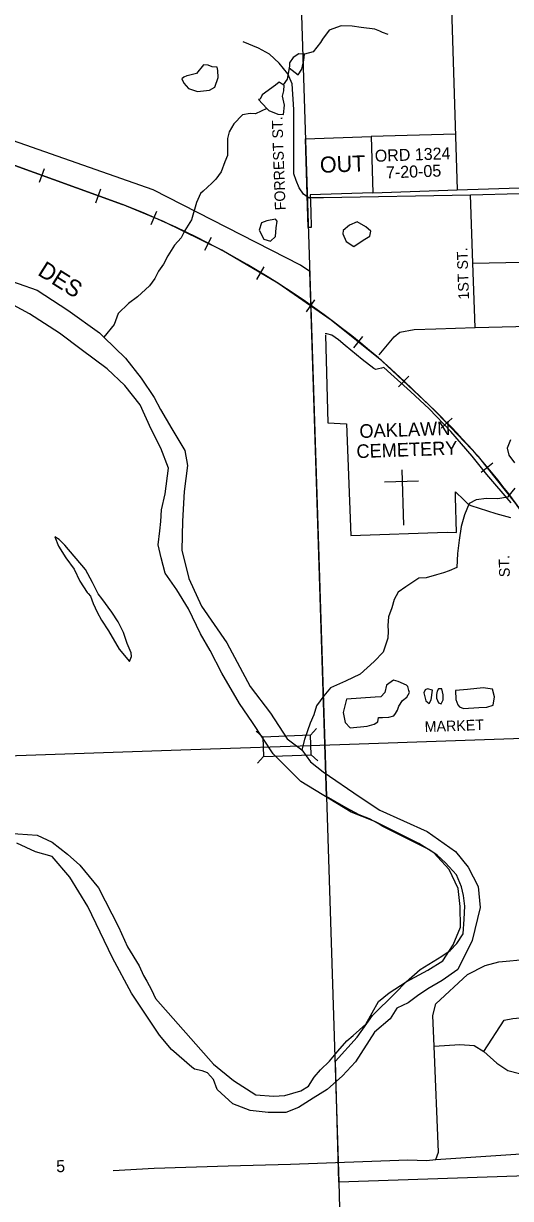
# Model space of a CAD drawing. Extents: x 173.82 to 178.28, y -9.52 to -5.6.
# Drawn here: x 175.014 to 175.623, y -8.159 to -6.69 of the extents above; entities that cross this region are included whole.
import ezdxf

# ---------------------------------------------------------------- set-up
doc = ezdxf.new("R2010")
doc.units = 0
for name, color, linetype in [('PL City Bridges', 7, 'Continuous'), ('PL City Cemetery', 7, 'Continuous'), ('PL City City Limits and Fill', 7, 'Continuous'), ('PL City K Route', 7, 'Continuous'), ('PL City Lakes', 7, 'Continuous'), ('PL City Local Rd Street Names', 7, 'Continuous'), ('PL City Local Roads', 7, 'Continuous'), ('PL City Ordinance', 7, 'Continuous'), ('PL City Railroads', 7, 'Continuous'), ('PL City River and Creek Text', 7, 'Continuous'), ('PL City Rivers', 7, 'Continuous'), ('PL City Section Lines', 7, 'Continuous'), ('PL City Tributaries', 7, 'Continuous')]:
    doc.layers.add(name, color=color, linetype=linetype)

msp = doc.modelspace()

# ---------------------------------------------------------------- linework, layer by layer
at = {"layer": 'PL City Bridges'}
for p, q in [((175.3135, -7.5821), (175.3051, -7.5746)), ((175.3806, -7.5715), (175.373, -7.58)), ((175.3143, -7.6063), (175.3068, -7.6148)), ((175.3823, -7.6118), (175.3738, -7.6042))]:
    msp.add_line(p, q, dxfattribs=at)
msp.add_lwpolyline([(175.3143, -7.6063), (175.3738, -7.6042), (175.373, -7.58), (175.3135, -7.5821), (175.3143, -7.6063)], dxfattribs=at)
at = {"layer": 'PL City Cemetery'}
for p, q in [((175.4874, -7.248), (175.4892, -7.3171)), ((175.4657, -7.263), (175.5079, -7.2615))]:
    msp.add_line(p, q, dxfattribs=at)
for points in [[(175.624, -7.2892), (175.5933, -7.2537), (175.575, -7.2306), (175.5486, -7.1999), (175.5214, -7.1716), (175.4982, -7.1499), (175.4737, -7.128), (175.4649, -7.1198), (175.4619, -7.1208), (175.4581, -7.1217), (175.4547, -7.1222), (175.4524, -7.1212), (175.4378, -7.1097), (175.4165, -7.0925), (175.4081, -7.0854), (175.3996, -7.0794), (175.3937, -7.0779), (175.3916, -7.0776)], [(175.392, -7.0795), (175.3949, -7.1892), (175.4183, -7.1905), (175.4235, -7.3301), (175.5439, -7.326), (175.5556, -7.3264), (175.5543, -7.2819), (175.5543, -7.2755), (175.5649, -7.2855), (175.5696, -7.2905), (175.5733, -7.2926), (175.6048, -7.3023), (175.6232, -7.3074)]]:
    msp.add_lwpolyline(points, dxfattribs=at)
at = {"layer": 'PL City City Limits and Fill'}
for p, q in [((175.5461, -6.573), (175.5565, -6.8976)), ((175.3668, -6.8337), (175.4488, -6.8311)), ((175.3688, -6.9039), (175.3668, -6.8337)), ((175.4488, -6.8311), (175.451, -6.9012)), ((175.37, -6.9448), (175.3689, -6.9041)), ((175.451, -6.9012), (175.3728, -6.9039)), ((175.3728, -6.9039), (175.3734, -6.9249)), ((175.5565, -6.8976), (175.6476, -6.8945)), ((175.3734, -6.9249), (175.374, -6.9446)), ((175.374, -6.9446), (175.37, -6.9448)), ((175.3933, -7.6564), (175.3722, -6.9999))]:
    msp.add_line(p, q, dxfattribs=at)
for points in [[(175.3722, -6.9999), (175.3605, -6.992), (175.1763, -6.8977), (174.873, -6.7911)], [(175.4044, -7.9875), (175.4313, -7.9574), (175.4504, -7.9304), (175.4788, -7.9024), (175.4927, -7.8884), (175.5103, -7.8731), (175.5371, -7.8563), (175.5475, -7.8492), (175.5559, -7.8403), (175.5637, -7.8284), (175.565, -7.8099), (175.5658, -7.7939), (175.5642, -7.7805), (175.562, -7.7695), (175.5554, -7.7544), (175.542, -7.7395), (175.5312, -7.73), (175.5211, -7.723), (175.4627, -7.6937), (175.4577, -7.6902), (175.447, -7.6844), (175.4339, -7.6793), (175.4176, -7.6706), (175.3933, -7.6564)], [(176.4095, -8.1054), (175.4084, -8.1388), (175.4044, -7.9875)]]:
    msp.add_lwpolyline(points, dxfattribs=at)
at = {"layer": 'PL City K Route'}
msp.add_lwpolyline([(173.8642, -7.6448), (173.8698, -7.6446), (175.2109, -7.5982), (175.4096, -7.5913), (175.5666, -7.5859), (175.8438, -7.5763), (175.9064, -7.5741), (176.0454, -7.5693), (176.0696, -7.5685), (176.4061, -7.5588), (176.8758, -7.5454), (176.9029, -7.5445), (177.2048, -7.5347), (177.652, -7.5175)], dxfattribs=at)
at = {"layer": 'PL City Lakes'}
for points in [[(175.3465, -6.7452), (175.3577, -6.7537), (175.3623, -6.7467), (175.3647, -6.7355), (175.3655, -6.7279), (175.3584, -6.7275), (175.3515, -6.7319), (175.3469, -6.7389), (175.347, -6.7431)], [(175.2578, -6.7572), (175.2575, -6.7483), (175.2563, -6.7442), (175.2503, -6.7437), (175.2453, -6.7418), (175.2393, -6.7413), (175.2305, -6.752), (175.2208, -6.7544), (175.2186, -6.7552), (175.2149, -6.7567), (175.2122, -6.7588), (175.2146, -6.7643), (175.2208, -6.771), (175.2318, -6.7747), (175.247, -6.7728), (175.2534, -6.7691)], [(175.3184, -6.7958), (175.3212, -6.7985), (175.3323, -6.8029), (175.3393, -6.8034), (175.3406, -6.7916), (175.338, -6.7806), (175.3399, -6.7737), (175.3402, -6.7668), (175.3391, -6.7661), (175.3341, -6.7628), (175.3293, -6.7665), (175.3129, -6.7788), (175.3104, -6.7844), (175.3082, -6.7845)], [(175.312, -6.9389), (175.3091, -6.948), (175.3149, -6.9595), (175.3232, -6.962), (175.3295, -6.9562), (175.3302, -6.9452), (175.3315, -6.9368), (175.3293, -6.9342), (175.3185, -6.9366)], [(175.4315, -6.9375), (175.4219, -6.942), (175.414, -6.9484), (175.4136, -6.9526), (175.4177, -6.9621), (175.4272, -6.9687), (175.4389, -6.9607), (175.4474, -6.9556), (175.4483, -6.9493), (175.4421, -6.944)], [(175.1471, -7.4878), (175.1495, -7.4815), (175.1488, -7.4767), (175.1441, -7.4652), (175.1393, -7.4515), (175.1328, -7.438), (175.1248, -7.4258), (175.1122, -7.409), (175.1077, -7.403), (175.1006, -7.3887), (175.0919, -7.3724), (175.0659, -7.3423), (175.0591, -7.335), (175.0535, -7.3317), (175.0583, -7.3433), (175.0675, -7.3581), (175.0778, -7.3723), (175.0848, -7.3872), (175.094, -7.4014), (175.0952, -7.4027), (175.098, -7.4061), (175.1016, -7.4149), (175.1063, -7.4258), (175.1121, -7.4359), (175.1207, -7.4494), (175.134, -7.4724)], [(175.4183, -7.5349), (175.414, -7.5516), (175.4166, -7.564), (175.4228, -7.5706), (175.4439, -7.5685), (175.4525, -7.5661), (175.4573, -7.5632), (175.4582, -7.5577), (175.4631, -7.5575), (175.4712, -7.5572), (175.4772, -7.5556), (175.4792, -7.5528), (175.4818, -7.5486), (175.4833, -7.5437), (175.4879, -7.5366), (175.4937, -7.5323), (175.4968, -7.5266), (175.4962, -7.5239), (175.4949, -7.5191), (175.4932, -7.5171), (175.4827, -7.5126), (175.4767, -7.5108), (175.4682, -7.5173), (175.4658, -7.5263), (175.4611, -7.532), (175.4541, -7.5323)], [(175.5255, -7.5236), (175.5195, -7.5217), (175.5162, -7.5232), (175.5147, -7.5267), (175.5173, -7.537), (175.5212, -7.5403), (175.5237, -7.5354)], [(175.5374, -7.5218), (175.533, -7.5219), (175.5315, -7.5247), (175.5306, -7.5289), (175.5307, -7.5337), (175.5331, -7.5392), (175.5364, -7.5404), (175.539, -7.5355), (175.5387, -7.5293)], [(175.5543, -7.5239), (175.5547, -7.535), (175.5571, -7.5418), (175.5594, -7.5445), (175.5643, -7.5463), (175.5833, -7.545), (175.5936, -7.5446), (175.6012, -7.5423), (175.603, -7.5319), (175.6005, -7.5223), (175.589, -7.5206), (175.5695, -7.5227)]]:
    msp.add_lwpolyline(points, close=True, dxfattribs=at)
at = {"layer": 'PL City Local Roads'}
for points in [[(175.3703, -6.9071), (175.3642, -6.9029), (175.359, -6.8953), (175.3553, -6.8859), (175.3524, -6.8774), (175.3524, -6.7973), (175.3501, -6.7652), (175.3449, -6.7525), (175.3341, -6.7393), (175.3218, -6.728), (175.3081, -6.7204), (175.2888, -6.7124)], [(175.3703, -6.9071), (175.3892, -6.9074), (175.573, -6.9038)], [(175.573, -6.9038), (175.6343, -6.9021)], [(175.5759, -6.9895), (175.573, -6.9038)], [(175.5759, -6.9895), (175.6378, -6.9883)], [(175.5788, -7.0699), (175.5759, -6.9895)], [(175.4589, -7.1041), (175.4775, -7.0816), (175.4847, -7.0756), (175.5026, -7.0723), (175.5298, -7.0717), (175.5788, -7.0699)], [(175.5788, -7.0699), (175.6974, -7.067), (175.7714, -7.0658), (175.805, -7.0664)], [(175.5275, -7.9687), (175.5258, -7.9303), (175.5298, -7.9158), (175.5695, -7.8793), (175.5914, -7.8681), (175.6086, -7.8634), (175.6447, -7.8602)], [(175.5897, -7.9756), (175.6151, -7.9365), (175.6258, -7.9344), (175.6485, -7.932)], [(175.5275, -7.9687), (175.5596, -7.9668), (175.5775, -7.9681), (175.5897, -7.9756)], [(175.5298, -8.1105), (175.5331, -8.1013), (175.5275, -7.9687)], [(175.5897, -7.9756), (175.606, -7.99), (175.6199, -7.9992), (175.6345, -8.0032), (175.6524, -8.0039)], [(175.5298, -8.1105), (175.6484, -8.1026), (175.6563, -8.0973), (175.6555, -8.0769)], [(175.1264, -8.1242), (175.1776, -8.1216), (175.2702, -8.1187), (175.3482, -8.1164), (175.4947, -8.1112), (175.5179, -8.1119), (175.5298, -8.1105)]]:
    msp.add_lwpolyline(points, dxfattribs=at)
at = {"layer": 'PL City Ordinance'}
for p, q in [((175.5543, -6.8278), (175.4488, -6.8311)), ((175.451, -6.9012), (175.5565, -6.8976))]:
    msp.add_line(p, q, dxfattribs=at)
at = {"layer": 'PL City Railroads'}
for p, q in [((175.0343, -6.8882), (175.0405, -6.8709)), ((175.1048, -6.9137), (175.111, -6.8965)), ((175.1741, -6.941), (175.1812, -6.9241)), ((175.2412, -6.9732), (175.2493, -6.9567)), ((175.3059, -7.0097), (175.3152, -6.9938)), ((175.368, -7.0504), (175.3785, -7.0353)), ((175.4272, -7.0953), (175.4387, -7.081)), ((175.4832, -7.1441), (175.4958, -7.1307)), ((175.5366, -7.1959), (175.55, -7.1833)), ((175.5865, -7.2508), (175.6009, -7.2393))]:
    msp.add_line(p, q, dxfattribs=at)
for points in [[(174.5478, -6.702), (175.1383, -6.916)], [(176.7481, -9.4325), (175.7087, -7.4169), (175.6717, -7.3518), (175.6297, -7.2898), (175.5829, -7.2314), (175.5315, -7.177), (175.5212, -7.167), (175.4621, -7.1115), (175.399, -7.0606), (175.3323, -7.0144), (175.2623, -6.9733), (175.1896, -6.9374), (175.1383, -6.916), (174.5478, -6.702)]]:
    msp.add_lwpolyline(points, dxfattribs=at)
for centre, radius, start, end in [((174.7415, -7.939), 1.0972, 44.7122, 68.7964), ((174.8779, -7.8448), 0.9345, 27.2487, 46.4907)]:
    msp.add_arc(centre, radius, start, end, dxfattribs=at)
at = {"layer": 'PL City Rivers'}
for points in [[(174.9834, -7.0063), (175.0313, -7.0233), (175.0697, -7.0482), (175.1093, -7.0765), (175.1149, -7.0818), (175.1419, -7.1084), (175.1613, -7.1333), (175.1779, -7.1576), (175.1855, -7.1725), (175.1999, -7.1968), (175.2161, -7.2239), (175.2194, -7.2424), (175.2151, -7.275), (175.2132, -7.3123), (175.2123, -7.3482), (175.2211, -7.3838), (175.237, -7.4184), (175.2685, -7.4643), (175.2976, -7.5191), (175.3232, -7.5521), (175.3439, -7.5845), (175.3623, -7.5983), (175.3732, -7.6131), (175.3889, -7.6257), (175.4351, -7.6572), (175.4596, -7.6736), (175.5187, -7.7005), (175.5543, -7.7254), (175.5702, -7.7449), (175.5825, -7.7693), (175.5851, -7.7955), (175.5751, -7.8365), (175.5573, -7.873), (175.5377, -7.8868), (175.5196, -7.8971), (175.5069, -7.9059), (175.4952, -7.9146), (175.4808, -7.9213), (175.4725, -7.9347), (175.453, -7.9512), (175.4293, -7.9886), (175.4131, -8.0058), (175.3941, -8.023), (175.3766, -8.034), (175.3579, -8.0457), (175.3424, -8.0517), (175.3201, -8.0518), (175.2977, -8.0492), (175.2762, -8.0409), (175.2566, -8.023), (175.2518, -8.0107), (175.2444, -8.002), (175.2378, -7.9995), (175.228, -7.9978), (175.2246, -7.9951), (175.1994, -7.9732), (175.1846, -7.9551), (175.1496, -7.9025), (175.1258, -7.8585), (175.0947, -7.794), (175.0723, -7.7575), (175.0501, -7.7314), (175.0293, -7.7259), (175.0061, -7.715)], [(174.9953, -7.7023), (175.0313, -7.7051), (175.0501, -7.7135), (175.0696, -7.7287), (175.0848, -7.7426), (175.1081, -7.7708), (175.1331, -7.8196), (175.1443, -7.8447), (175.1588, -7.8684), (175.1646, -7.8806), (175.1687, -7.8874), (175.1745, -7.8982), (175.1792, -7.9091), (175.2517, -7.9914), (175.2769, -8.0119), (175.3047, -8.0296), (175.327, -8.0316), (175.3411, -8.0304), (175.361, -8.0249), (175.3706, -8.019), (175.3778, -8.0077), (175.3856, -7.9985), (175.3967, -7.9877), (175.4071, -7.9749), (175.4186, -7.9621), (175.4265, -7.9556), (175.4423, -7.9413), (175.4582, -7.9131), (175.4714, -7.9023), (175.4927, -7.8884), (175.5199, -7.8737), (175.5385, -7.862), (175.5514, -7.8422), (175.5604, -7.8198), (175.56, -7.7943), (175.5576, -7.7716), (175.5464, -7.7478), (175.5272, -7.7271), (175.5083, -7.7153), (175.4535, -7.6876), (175.4238, -7.6762), (175.361, -7.6377), (175.3266, -7.603), (175.3008, -7.5639), (175.2842, -7.5403), (175.2622, -7.5024), (175.2477, -7.474), (175.2355, -7.453), (175.2208, -7.4218), (175.2059, -7.3981), (175.1915, -7.3772), (175.1865, -7.3581), (175.1827, -7.3417), (175.1848, -7.3243), (175.186, -7.3126), (175.1871, -7.298), (175.1913, -7.2779), (175.1956, -7.246), (175.1861, -7.2208), (175.1738, -7.197), (175.1602, -7.1665), (175.1409, -7.1423), (175.119, -7.1217), (175.0866, -7.0973), (175.0593, -7.0768), (175.022, -7.0526), (174.9921, -7.0364)]]:
    msp.add_lwpolyline(points, dxfattribs=at)
at = {"layer": 'PL City Section Lines'}
for points in [[(175.3288, -5.6493), (175.4087, -8.1388)], [(175.4087, -8.1388), (175.4205, -8.6126), (175.4257, -8.8613), (175.43, -9.163), (175.438, -9.432)]]:
    msp.add_lwpolyline(points, dxfattribs=at)
at = {"layer": 'PL City Tributaries'}
for points in [[(175.4701, -6.7035), (175.4629, -6.701), (175.4596, -6.6991), (175.4535, -6.6965), (175.4366, -6.6944), (175.4251, -6.6927), (175.4115, -6.6925), (175.3965, -6.6978), (175.3882, -6.7092), (175.3856, -6.7134), (175.3763, -6.7248), (175.3655, -6.7279)], [(175.3465, -6.7452), (175.3438, -6.7591), (175.3391, -6.7661)], [(175.3184, -6.7958), (175.3045, -6.8025), (175.2975, -6.8021), (175.2883, -6.8038), (175.2773, -6.8152), (175.2716, -6.8251), (175.2692, -6.8334), (175.2695, -6.8417), (175.2694, -6.8548), (175.2659, -6.8625), (175.2614, -6.8751), (175.2547, -6.8843), (175.25, -6.8893), (175.2389, -6.8994), (175.2358, -6.9022), (175.2307, -6.9135), (175.2244, -6.9351), (175.2162, -6.9485), (175.2116, -6.9576), (175.2032, -6.9669), (175.195, -6.9803), (175.1894, -6.9908), (175.1832, -6.9993), (175.1786, -7.0085), (175.1719, -7.0177), (175.1571, -7.0313), (175.1455, -7.04), (175.1329, -7.0522), (175.1279, -7.0661), (175.1149, -7.0818)], [(175.6232, -7.2103), (175.6187, -7.2208), (175.6211, -7.2296), (175.628, -7.2391)], [(175.6286, -7.2708), (175.6192, -7.2822), (175.6073, -7.284), (175.5932, -7.2838), (175.5802, -7.2856), (175.5716, -7.29), (175.5656, -7.3041), (175.5612, -7.3187), (175.5591, -7.336), (175.557, -7.3527), (175.556, -7.37), (175.5463, -7.3744), (175.5394, -7.3768), (175.5307, -7.3791), (175.5178, -7.383), (175.5086, -7.3834), (175.4921, -7.3943), (175.4826, -7.4008), (175.4775, -7.41), (175.4746, -7.4204), (175.4706, -7.4316), (175.4699, -7.4427), (175.4702, -7.4496), (175.4699, -7.4586), (175.464, -7.476), (175.4525, -7.4875), (175.4351, -7.5033), (175.4169, -7.5122), (175.3982, -7.5204), (175.3899, -7.5304), (175.3805, -7.5431), (175.3771, -7.5543), (175.3726, -7.5648), (175.3657, -7.5851), (175.3623, -7.5983)]]:
    msp.add_lwpolyline(points, dxfattribs=at)

# ---------------------------------------------------------------- texts
at = {"layer": 'PL City Cemetery'}
for s, rotation, p in [('OAKLAWN', 2.0244, (175.4345, -7.2081)), ('CEMETERY', 2.0231, (175.4308, -7.2333))]:
    msp.add_text(s, height=0.017, rotation=rotation, dxfattribs=at).set_placement(p)
at = {"layer": 'PL City Local Rd Street Names'}
for s, rotation, p in [('FORREST ST.', 91.9697, (175.342, -6.923)), ('1ST ST.', 91.9664, (175.5713, -7.0347)), ('ST.', 91.9487, (175.6223, -7.3819)), ('MARKET', 2.0036, (175.516, -7.5759))]:
    msp.add_text(s, height=0.0133, rotation=rotation, dxfattribs=at).set_placement(p)
at = {"layer": 'PL City Ordinance'}
for s, height, rotation, p in [('ORD 1324', 0.01497, 2.0402, (175.4537, -6.8626)), ('OUT', 0.0201, 2.0314, (175.3852, -6.8764)), ('7-20-05', 0.01498, 2.0394, (175.4677, -6.8834))]:
    msp.add_text(s, height=height, rotation=rotation, dxfattribs=at).set_placement(p)
at = {"layer": 'PL City River and Creek Text'}
msp.add_text('DES', height=0.0208, rotation=327.8475, dxfattribs=at).set_placement((175.0309, -7.0034))
at = {"layer": 'PL City Section Lines'}
msp.add_text('5', height=0.015, rotation=1.9863, dxfattribs=at).set_placement((175.0555, -8.1266))

doc.saveas('drawing.dxf')
